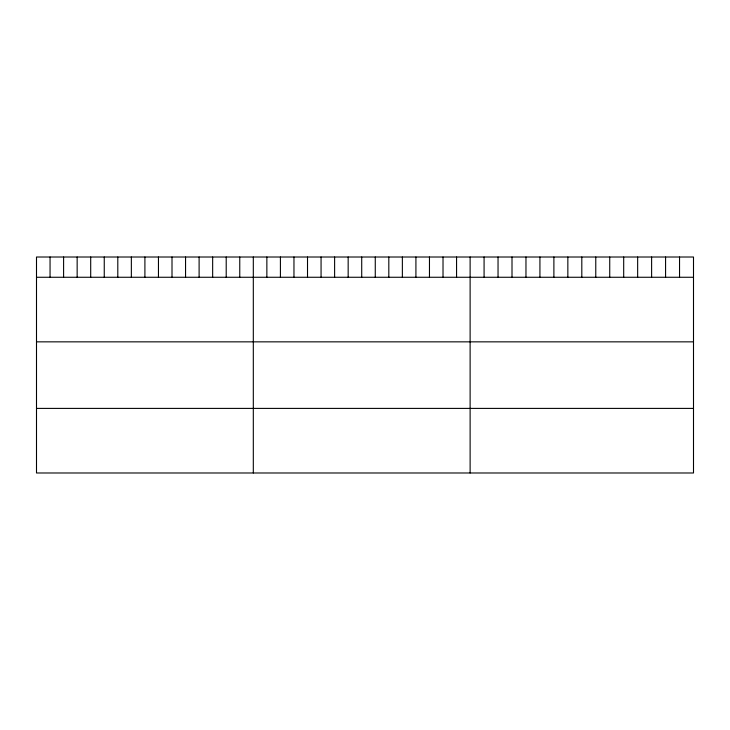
<?xml version="1.0" encoding="UTF-8"?>
<svg xmlns="http://www.w3.org/2000/svg" width="730" height="730" viewBox="0 0 730 730"><rect width="100%" height="100%" fill="white"/><g stroke="black" fill="none" stroke-linecap="round" stroke-linejoin="round"><path stroke-width="1.09" d="M693.5 277.263L693.5 472.985L36.5 472.985L36.5 257.015L693.5 257.015L693.5 277.263L36.5 277.263M36.5 341.85L693.5 341.85M36.5 408.399L693.5 408.399M679.539 257.015L679.539 277.263M665.577 257.015L665.577 277.263M651.616 257.015L651.616 277.263M637.655 257.015L637.655 277.263M623.694 257.015L623.694 277.263M609.733 257.015L609.733 277.263M595.771 257.015L595.771 277.263M581.81 257.015L581.81 277.263M567.849 257.015L567.849 277.263M553.887 257.015L553.887 277.263M539.926 257.015L539.926 277.263M525.965 257.015L525.965 277.263M512.004 257.015L512.004 277.263M498.042 257.015L498.042 277.263M484.081 257.015L484.081 277.263M470.12 257.015L470.12 472.985M456.569 257.015L456.569 277.263M443.019 257.015L443.019 277.263M429.468 257.015L429.468 277.263M415.918 257.015L415.918 277.263M402.367 257.015L402.367 277.263M388.816 257.015L388.816 277.263M375.266 257.015L375.266 277.263M361.715 257.015L361.715 277.263M348.164 257.015L348.164 277.263M334.614 257.015L334.614 277.263M321.063 257.015L321.063 277.263M307.512 257.015L307.512 277.263M293.962 257.015L293.962 277.263M280.411 257.015L280.411 277.263M266.861 257.015L266.861 277.263M253.31 257.015L253.31 472.985M239.759 257.015L239.759 277.263M226.209 257.015L226.209 277.263M212.658 257.015L212.658 277.263M199.107 257.015L199.107 277.263M185.557 257.015L185.557 277.263M172.006 257.015L172.006 277.263M158.456 257.015L158.456 277.263M144.905 257.015L144.905 277.263M131.354 257.015L131.354 277.263M117.804 257.015L117.804 277.263M104.253 257.015L104.253 277.263M90.703 257.015L90.703 277.263M77.152 257.015L77.152 277.263M63.601 257.015L63.601 277.263M50.051 257.015L50.051 277.263"/></g></svg>
